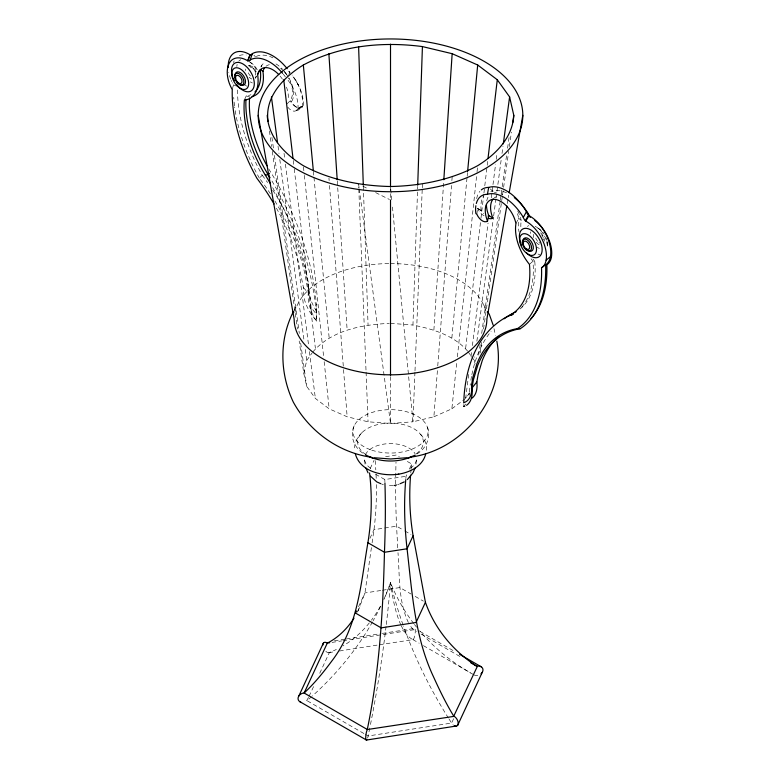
<?xml version="1.0" encoding="UTF-8"?>
<svg xmlns="http://www.w3.org/2000/svg" width="779" height="779" viewBox="0 0 779 779"><rect width="100%" height="100%" fill="white"/><g stroke="black" fill="none" stroke-linecap="round" stroke-linejoin="round"><path stroke-width="0.58" stroke-dasharray="3.9 2.92" d="M268.755 168.907A91.552 52.865 60 0 0 270.595 171.964A199.628 115.253 60 0 1 316.352 304.414L316.741 321.328L311.425 314.365A29.066 16.787 60 0 1 303.44 287.597L297.841 259.894A145.985 84.288 60 0 0 276.311 207.974M467.634 351.163C454.069 335.321 432.783 328.991 412.958 325.047L417.671 186.424M414.944 372.07L412.958 421.79L390.513 423.494L368.058 421.79L347.142 416.784L329.176 408.829L315.388 398.459L306.722 386.374L303.771 373.414L299.175 341.007M414.993 370.853L422.228 188.946M422.276 187.729L422.422 184.097M308.172 295.26L308.591 286.526M272.728 190.144A145.985 84.288 60 0 1 303.148 256.827L308.757 284.53L308.348 293.167A30.585 17.654 60 0 0 316.741 321.328L316.352 304.414M463.885 404.398L463.768 406.667A30.585 17.654 60 0 0 465.229 406.093M469.26 395.333L469.367 393.171L465.618 397.942M433.884 330.043L443.738 180.962M426.512 450.272C426.95 443.592 423.873 437 418.956 432.559M392.47 207.029L412.958 421.79L433.884 416.784L437.671 367.133M437.759 365.916L451.508 185.46M451.878 180.621L452.161 176.979M415.996 464.148L416.512 458.617A25.999 15.015 0 0 1 408.897 469.231M451.849 338.008L467.059 177.349M467.176 176.142L467.517 172.51M433.884 416.784L451.849 408.829L456.864 361.651M457.38 356.811L476.923 172.928M477.05 171.721L477.693 165.674M465.638 348.379L480.818 219.483M480.964 218.276L483.798 194.185M483.944 192.978L484.655 186.96M484.791 185.753L487.07 166.482M487.206 165.275L487.771 160.455M476.836 214.225L477.566 208.373L482.143 211.158A9.445 5.453 60 0 0 483.535 213.709M468.705 374.426L465.638 398.459L470.302 391.954M471.013 356.402L471.626 351.592M472.395 345.584L488.063 223.028M491.296 197.788L492.834 185.772M492.98 184.574L495.6 164.145M496.213 159.344L496.983 153.336M475.102 363.988L474.294 360.453L474.781 356.85M476.875 341.202L493.487 217.253M493.643 216.046L495.902 199.2M496.057 198.002L501.218 159.491M502.027 153.473L502.991 146.257M478.666 355.107L480.185 344.279M481.695 333.451L500.186 201.128M500.352 199.921L501.033 195.11M501.199 193.913L502.036 187.895M502.202 186.687L506.574 155.41M507.587 148.195L509.096 137.367M480.146 353.014L481.675 342.205M483.545 329.001L502.416 195.763M502.582 194.565L503.438 188.557M503.604 187.359L508.706 151.35M509.388 146.549L511.423 132.148M371.417 547.588L364.952 592.965L357.512 612.294M372.099 542.817L373.969 529.681A360.716 208.256 60 0 0 376.345 483.467M507.256 203.553L508.103 198.791M508.307 197.593L508.736 195.208M303.771 373.414L306.722 360.453L304.949 347.22M232.259 89.595L233.466 84.872A25.366 14.645 60 0 1 232.269 82.652M354.211 425.743C349.119 436.036 354.601 448.655 364.251 454.001M244.363 100.053L246.193 95.875A40.596 23.438 60 0 0 250.984 94.668M261.072 67.013L261.939 65.115M370.229 468.539L374.017 460.37M369.928 538.377L373.969 529.681L383.482 528.211M405.84 478.54A360.716 208.256 60 0 1 406.054 476.271L407.475 473.204M409.374 469.124L411.74 464.011L405.528 460.428M308.552 697.4L306.283 701.285A5.687 4.489 -24.9 0 1 304.959 701.947M309.059 696.299L314.658 684.254M319.741 673.299L329.4 652.49A277.645 160.299 60 0 0 336.353 649.452M358.554 606.753L364.952 592.965L381.243 590.443M453.66 718.676L451.625 723.058L368.146 735.97L364.981 734.149M255.843 77.364L256.437 76.099M357.308 612.099L360.502 605.838M515.941 223.592L518.697 218.227A23.204 13.399 60 0 0 516.876 212.209M293.965 310.646L297.442 304.793M306.722 360.453L312.058 353.023M312.72 352.098C331.221 330.345 362.05 324.502 389.334 323.431M288.717 74.307L290.051 72.525A40.917 23.623 60 0 0 287.918 69.623M465.745 404.038L463.768 406.667L463.729 402.724M270.44 193.874A153.57 88.67 60 0 0 259.388 178.177L262.221 175.226A125.682 72.564 60 0 1 237.527 88.777M286.974 103.889L290.168 100.734A23.204 13.399 60 0 0 288.581 77.919M529.457 264.402L532.924 261.16L534.774 261.345A91.552 52.865 60 0 1 518.736 310.003M362.06 432.559C357.152 437 354.075 443.592 354.513 450.272M287.733 107.122A9.445 5.453 60 0 0 296.838 110.014L301.395 106.353L303.099 107.375A29.884 17.255 60 0 0 291.356 74.794M296.205 110.599L300.733 106.966M296.838 110.014L297.792 110.443L302.398 106.801A31.433 18.151 60 0 0 292.125 75.047M451.849 408.829L464.712 399.15M416.775 454.001C426.415 448.655 431.907 436.036 426.804 425.743M397.641 484.723L399.354 484.022M325.807 651.351A5.687 3.282 60 0 0 328.855 652.656L329.4 652.49M385.586 456.679L396.199 455.043L399.306 456.835M375.497 474.168L384.826 479.552L406.054 476.271M384.67 528.026L396.569 526.185L403.804 530.363M382.411 590.258L399.861 587.561L411.108 594.056M334.405 640.805L345.165 639.14M346.363 638.955L381.058 633.59M382.255 633.405L414.555 628.41M332.068 642.393L341.669 640.913M342.867 640.727L413.659 629.773L416.823 631.603M328.855 652.656L335.359 651.565M339.527 651.001L378.292 644.924M379.49 644.739L413.074 639.627A5.687 1.198 -81.2 0 0 414.555 636.453L414.856 635.06A5.687 1.198 -81.2 0 0 415.178 629.305A5.687 1.198 -81.2 0 0 413.815 629.374L412.967 629.325L409.403 624.729M393.278 485.609L386.822 485.541M250.02 65.796L248.579 65.689A7.449 4.304 60 0 1 256.038 74.336M390.513 323.334L412.958 325.047M401.282 625.771A277.645 58.678 -81.2 0 0 412.88 639.569L413.074 639.627M249.669 96.986L246.193 95.875A96.314 55.611 60 0 0 246.008 98.212M236.543 86.109L233.466 84.872A132.216 76.332 60 0 0 233.418 87.238M381.661 484.022L383.385 484.723M302.145 106.947L301.395 106.353A9.942 5.735 60 0 1 290.168 100.734L291.482 101.611A9.445 5.453 60 0 0 302.145 106.947L303.099 107.375M473.992 674.857L474.732 675.218A5.687 4.489 -24.9 0 0 478.91 675.042M362.858 186.22L368.175 188.869M375.624 192.579L389.451 199.482M295.971 106.898L296.994 107.463M404.837 530.957L411.039 534.54M415.197 596.412L423.377 601.135M420.056 631.487L455.384 651.887M421.04 634.038L461.09 657.155M412.88 639.569L419.199 643.22M423.416 645.655L470.837 673.027M363.929 733.536L307.023 700.681A277.645 218.977 -24.9 0 0 311.396 696.854M477.478 208.227L482.143 211.158M538.104 228.189L540.227 229.708M520.839 226.747A38.59 22.279 60 0 1 521.248 220.525L518.697 218.227A40.596 23.438 60 0 0 519.048 231.986M490.312 188.937L492.737 191.235A38.892 22.455 60 0 1 507.791 193.426M253.915 55.241L255.502 56.838M303.44 287.597L308.348 293.167L304.94 273.867L302.447 264.023A153.57 88.67 60 0 0 274.305 200.008M272.679 187.632A199.628 115.253 60 0 1 311.045 307.471L316.332 314.073A209.999 121.242 60 0 0 270.654 178.79M468.296 352.098L470.964 355.808M471.636 356.743L474.294 360.453M286.341 74.112L287.841 76.293M483.584 304.793L487.06 310.646M295.864 80.549L296.887 82.418M297.481 83.489L298.425 85.213M408.371 622.538C398.186 600.833 399.773 575.954 397.991 552.662M493.974 328.611L495.522 335.418M269.427 130.94L271.637 146.549M272.319 151.35L297.481 329.001M271.92 137.367L273.439 148.195M274.442 155.41L299.331 333.451M300.675 343.072L306.722 386.374M359.08 187.7L358.603 184.097L358.749 187.729M359.246 188.907L390.513 423.494L390.513 375.546M278.025 146.257L278.999 153.473M279.807 159.491L304.141 341.202M284.043 153.336L284.812 159.344M285.426 164.145L308.786 346.791M309.399 351.592L315.388 398.459M293.245 160.455L294.102 167.68M294.238 168.887L315.388 348.379M303.459 166.881L304.229 174.136M304.355 175.353L323.645 356.811M324.161 361.651L329.176 408.829M547.121 242.473L547.433 245.443M391.779 199.794L390.513 186.522L390.513 200.008M313.392 171.302L313.849 176.142M313.966 177.349L329.176 338.008M365.02 464.148L364.514 458.617A25.999 15.015 0 0 0 372.128 469.231M328.962 178.196L329.137 180.621M329.507 185.46L343.451 368.34M343.539 369.558L347.142 416.784M337.278 180.962L347.142 330.043M311.045 307.471L311.425 314.365M397.728 547.841L396.569 526.185A360.716 76.225 -81.2 0 1 395.674 484.957M358.798 188.946L366.033 370.853M366.081 372.07L368.058 421.79M363.355 186.424L368.058 325.047M259.388 178.177A132.216 76.332 60 0 1 234.683 107.025M234.547 105.934A132.216 76.332 60 0 1 233.71 97.307M231.723 81.522A25.366 14.645 60 0 1 231.217 80.383M230.74 79.234A25.366 14.645 60 0 1 228.734 72.379M288.026 80.247A29.884 17.255 60 0 1 297.792 110.443M260.887 66.926A23.204 13.399 60 0 1 264.87 62.602M275.932 63.907A23.204 13.399 60 0 1 282.329 69.039M284.423 71.464A23.204 13.399 60 0 1 288.064 76.946M283.332 74.209A38.892 22.455 60 0 1 285.387 76.926M280.05 76.05A22.065 12.737 60 0 1 282.534 79.361M286.487 87.151A22.065 12.737 60 0 1 288.103 99.8M250.517 75.991A6.583 3.798 60 0 1 247.858 71.717M248.998 65.981A6.583 3.798 60 0 1 256.233 71.882M255.892 77.043A6.583 3.798 60 0 1 255.084 77.618M250.41 67.461A4.586 2.649 60 0 1 255.239 71.025A4.586 2.649 60 0 1 253.935 75.709M251.86 79.03A7.449 4.304 60 0 1 249.134 77.238M245.697 70.646A7.449 4.304 60 0 1 245.619 69.01M256.125 75.962A7.449 4.304 60 0 1 255.23 78.426M246.641 86.157A16.125 9.309 60 0 1 244.46 84.298M236.835 66.497A16.125 9.309 60 0 1 237.157 64.414M238.773 61.181A16.125 9.309 60 0 1 240.76 59.759M249.037 61.375A16.125 9.309 60 0 1 256.836 70.402M252.454 82.963A11.928 6.884 60 0 1 250.254 81.844M250.01 62.31A11.928 6.884 60 0 1 257.255 69.808M233.496 62.622A28.395 16.398 60 0 1 234.187 60.879M239.396 55.611A28.395 16.398 60 0 1 246.222 55.017M262.221 175.226A145.985 84.288 60 0 1 267.596 182.559M316.732 311.298A29.066 16.787 60 0 1 308.757 284.53M265.912 66.371A22.065 12.737 60 0 1 271.073 64.54M280.596 68.377A22.065 12.737 60 0 1 283.196 70.636M284.023 71.483A22.065 12.737 60 0 1 286.643 74.599M288.951 78.075A22.065 12.737 60 0 1 291.482 101.611M256.291 56.439A38.892 22.455 60 0 1 272.991 57.86M288.639 71.142A38.892 22.455 60 0 1 290.031 72.934M484.1 215.734A9.942 5.735 60 0 1 477.566 208.373M521.755 307.169A96.314 55.611 60 0 0 532.924 261.16A40.596 23.438 60 0 1 530.421 257.898M476.66 198.645A31.433 18.151 60 0 1 479.913 191.283M486.748 200.875A23.204 13.399 60 0 1 489.28 195.402M494.344 192.793A23.204 13.399 60 0 1 496.427 192.764M500.946 193.99A23.204 13.399 60 0 1 502.806 194.945M540.11 243.204A6.583 3.798 60 0 1 538.893 242.435M537.734 241.344A6.583 3.798 60 0 1 535.085 235.394M540.558 232.833A6.583 3.798 60 0 1 544.307 241.237M541.571 234.752A4.586 2.649 60 0 1 543.236 237.838M543.411 238.9A4.586 2.649 60 0 1 543.372 239.854M539.146 244.723A7.449 4.304 60 0 1 535.309 241.091M533.751 237.605A7.449 4.304 60 0 1 533.537 234.333M539.905 254.577A16.125 9.309 60 0 1 537.977 254.042M527.373 226.426A16.125 9.309 60 0 1 528.785 225.628M535.134 226.299A16.125 9.309 60 0 1 547.286 248.793M539.399 248.52A11.928 6.884 60 0 1 537.208 247.128M530.285 233.496A11.928 6.884 60 0 1 530.421 231.889M538.026 228.315A11.928 6.884 60 0 1 542.32 231.694M542.973 232.463A11.928 6.884 60 0 1 544.17 234.138M546.04 237.819A11.928 6.884 60 0 1 546.654 239.718M546.868 240.653A11.928 6.884 60 0 1 547.014 244.947M469.464 391.973A199.628 115.253 60 0 1 470.35 383.706M470.857 380.249A199.628 115.253 60 0 1 471.655 375.741M471.87 374.631A199.628 115.253 60 0 1 491.111 331.25M534.774 261.345A38.59 22.279 60 0 1 532.972 259.027M481.188 210.486A29.884 17.255 60 0 1 483.243 196.503M490.76 191.361A29.884 17.255 60 0 1 492.737 191.235M494.168 197.983A22.065 12.737 60 0 1 496.281 196.775M517.743 211.031A22.065 12.737 60 0 1 521.248 220.525M384.826 479.552A360.716 76.225 -81.2 0 1 384.904 481.782M473.028 674.322A277.645 218.977 -24.9 0 1 419.56 630.776M416.599 627.192A277.645 218.977 -24.9 0 1 414.438 624.456M413.737 623.541A277.645 218.977 -24.9 0 1 390.513 582.653A277.645 218.977 -24.9 0 1 383.648 599.811M449.064 719.056A277.645 160.299 60 0 0 451.625 723.058L452.171 723.847A5.687 3.282 60 0 0 453.135 724.869M448.422 718.053A277.645 160.299 60 0 1 403.425 625.965M403.035 624.885A277.645 160.299 60 0 1 390.513 582.653A277.645 160.299 60 0 1 384.066 598.983M400.873 624.914A277.645 58.678 -81.2 0 1 390.513 582.653A277.645 58.678 -81.2 0 1 386.209 625.196M380.24 606.5A277.645 160.299 60 0 1 371.417 620.201M369.324 622.888A277.645 160.299 60 0 1 343.023 645.879M386.072 626.365A277.645 58.678 -81.2 0 1 370.006 726.865M369.772 728.005A277.645 58.678 -81.2 0 1 368.146 735.97L367.941 736.876A5.687 1.198 -81.2 0 1 367.591 738.102M380.707 606.179A277.645 218.977 -24.9 0 1 373.083 620.863M372.498 621.905A277.645 218.977 -24.9 0 1 312.262 696.075M410.786 472.999A360.716 284.491 -24.9 0 1 411.108 469.63M411.224 468.51A360.716 284.491 -24.9 0 1 411.74 464.011M395.683 483.847A360.716 76.225 -81.2 0 1 396.005 462.093M375.166 460.642A360.716 208.256 60 0 1 375.809 469.864M376.043 474.43A360.716 208.256 60 0 1 376.218 478.958M366.296 454.858A32.845 18.969 0 0 1 367.62 428.44A32.845 18.969 0 0 1 413.406 428.44A32.845 18.969 0 0 1 414.72 454.858M365.4 454.732A25.999 15.015 0 0 1 389.666 443.611A25.999 15.015 0 0 1 415.129 453.797M294.861 312.496A96.353 55.63 0 0 1 389.325 263.575M390.513 263.565A96.353 55.63 0 0 1 486.164 312.496M371.719 450.145A37.577 21.695 0 0 0 428.09 431.352A37.577 21.695 0 0 0 371.719 412.568A37.577 21.695 0 0 0 371.719 450.145"/><path stroke-width="1.17" d="M417.71 185.207L422.422 46.584C382.041 41.258 339.634 45.61 303.333 65.008C283.994 76.809 264.412 96.869 268.073 121.339M443.826 179.745L452.161 53.693L422.422 46.584M467.624 171.302L477.693 65.008L452.161 53.693M488.063 158.049L497.284 79.75L477.693 65.008M503.312 143.842L509.602 96.917L497.284 79.75M512.786 122.537L513.799 115.341L509.602 96.917M475.842 205.753A29.884 17.255 60 0 0 475.881 213.553L476.836 214.225A9.445 5.453 60 0 0 487.508 221.09A22.065 12.737 60 0 1 494.762 199.385A22.065 12.737 60 0 1 515.941 223.592A38.59 22.279 60 0 0 529.457 264.402A91.552 52.865 60 0 1 509.008 315.709A199.628 115.253 60 0 0 464.06 396.238L463.729 402.724A29.066 16.787 60 0 0 471.538 384.992L472.843 377.425L476.952 363.598A145.985 84.288 60 0 1 517.451 328.592A125.682 72.564 60 0 0 541.532 267.781A24.11 13.915 60 0 0 546.128 260.147L550.451 256.68L551.435 257.08A24.11 13.915 60 0 1 546.848 264.714A125.682 72.564 60 0 1 530.947 318.611M471.704 398.361A29.066 16.787 60 0 0 476.845 381.924L478.15 374.358L482.269 360.531A145.985 84.288 60 0 1 498.901 336.518M369.567 472.931A360.716 284.491 -24.9 0 1 367.912 542.729C360.667 584.377 358.282 626.706 331.62 661.283C323.285 672.54 314.385 683.446 304.131 693.018L303.537 693.037A5.687 4.489 -24.9 0 0 298.464 696.689A5.687 4.489 -24.9 0 0 299.652 701.567L366.471 740.05L457.02 725.911A5.687 3.282 60 0 0 457.896 721.354A5.687 3.282 60 0 0 454.176 716.339L367.367 729.524L304.131 693.018L327.277 643.142C338.3 637.563 347.317 628.556 353.978 618.224M506.837 205.938L486.865 319.195A96.353 55.63 0 0 1 390.513 374.826A96.353 55.63 0 0 1 294.16 319.195L258.2 115.341M509.154 192.832L522.816 115.341A132.313 76.391 0 0 0 324.356 49.184A132.313 76.391 0 0 0 324.356 181.488A132.313 76.391 0 0 0 522.816 115.341M476.31 203.485A29.884 17.255 60 0 1 487.42 194.302L488.706 187.408A40.917 23.623 60 0 1 526.438 211.713L528.61 214.332A5.463 3.155 60 0 0 529.944 216.835M425.782 453.495C423.289 465.93 409.754 472.551 398.303 474.187M513.799 115.341C512.475 137.815 495.853 154.446 477.693 165.674C450.895 180.037 420.699 185.85 390.513 186.522C360.326 185.85 330.121 180.037 303.333 165.674C285.172 154.446 268.551 137.815 267.216 115.341M487.508 221.09L488.784 215.598A23.204 13.399 60 0 1 486.427 204.994M274.033 203.981A145.985 84.288 60 0 0 256.914 178.294A125.682 72.564 60 0 1 232.259 89.595A24.11 13.915 60 0 1 227.595 76.654A28.395 16.398 60 0 1 247.741 60.811L250.225 54.696A5.745 3.32 60 0 0 252.328 53.644A40.917 23.623 60 0 1 287.188 68.688M247.741 60.811L249.971 54.666M248.199 60.908A5.463 3.155 60 0 0 250.195 59.905L252.328 53.644M415.129 467.965L412.958 472.863L407.32 479.582M270.459 183.727A199.628 115.253 60 0 0 265.279 175.022A91.552 52.865 60 0 1 244.363 100.053A38.59 22.279 60 0 0 257.635 74.57L259.65 70.168M298.785 696.095L323.363 643.133M356.587 610.999L355.604 613.122L381.155 627.874L416.064 622.47L425.422 602.313L413.113 535.738A360.716 284.491 -24.9 0 1 410.591 475.239M413.113 535.738L407.057 548.776C412.12 592.196 414.613 636.91 433.621 677.058C439.668 690.418 446.114 703.632 453.748 716.164L477.478 666.133A5.687 4.489 -24.9 0 1 482.561 668.216A5.687 4.489 -24.9 0 1 481.364 673.455L480.974 673.777M457.663 725.317L482.24 672.365M546.128 260.147A28.395 16.398 60 0 0 525.767 221.119L525.309 220.7A5.463 3.155 60 0 1 523.303 217.399L526.438 211.713A5.745 3.32 60 0 0 528.561 215.179L530.402 217.244M525.309 220.7L528.561 215.179L529.038 215.627A29.875 17.245 60 0 1 550.451 256.68A25.366 14.645 60 0 1 545.621 264.714A132.216 76.332 60 0 1 520.284 328.68A153.57 88.67 60 0 0 477.693 365.507L473.359 380.055L471.996 388.02A30.585 17.654 60 0 1 466.582 405.304M293.391 311.619C278.95 339.751 279.856 373.754 293.303 402.081C309.185 431.108 338.067 452.336 370.999 457.215M525.767 221.119L529.038 215.627M476.845 381.924L471.996 388.02L471.538 384.992M269.398 173.357L268.2 174.749L265.279 175.022M512.864 313.888L511.414 315.125A96.314 55.611 60 0 0 513.332 314.112M541.532 267.781L545.621 264.714L546.848 264.714M407.972 458.305L415.197 455.102M400.211 483.681L404.233 481.899M509.008 315.709L510.615 315.32M410.027 457.215C464.118 450.311 507.295 395.255 496.817 341.095M394.203 485.541L396.492 484.996M329.673 642.772L326.839 642.831A5.687 3.282 60 0 0 322.818 645.148M407.037 457.721L390.513 458.977L373.988 457.721M398.76 474.148C382.635 476.641 359.771 471.616 355.243 453.495M517.451 328.592L520.284 328.68M365.828 455.102L373.053 458.305M380.804 483.681L376.783 481.899L370.385 476.096M299.652 701.567L300.791 702.132M367.912 542.729L384.456 552.272L407.057 548.776A360.716 208.256 60 0 1 405.742 479.679M459.542 654.292L481.364 666.892M470.574 662.637L476.894 666.288C453.368 651.322 434.663 628.721 425.422 602.313M493.282 198.83A22.065 12.737 60 0 0 492.815 218.032L488.784 215.598A9.942 5.735 60 0 1 488.024 216.056M260.848 69.672L262.942 71.502A38.59 22.279 60 0 1 252.036 96.596M487.635 311.619L489.378 314.541L493.195 325.213M365.887 467.965L368.058 472.863M271.423 96.917L277.548 142.645M283.741 79.75L292.962 158.049M303.333 65.008L313.275 170.095M328.865 53.693L337.2 179.745M358.603 46.584L363.306 185.207M390.513 44.16L390.513 186.171M390.513 200.008L390.513 375.546M234.995 75.144A7.449 4.304 60 0 1 240.633 72.778A7.449 4.304 60 0 1 245.502 82.097A7.449 4.304 60 0 1 239.864 84.463M238.52 83.363A7.449 4.304 60 0 1 237.293 81.941M232.639 76.897A16.125 9.309 60 0 1 241.743 63.333A16.125 9.309 60 0 1 253.954 86.703A16.125 9.309 60 0 1 236.495 84.288M234.265 80.714A16.125 9.309 60 0 1 232.979 77.861M228.198 67.471A29.875 17.245 60 0 1 249.747 54.598M270.05 177.778A209.999 121.242 60 0 0 268.2 174.749A96.314 55.611 60 0 1 245.95 99.4M260.322 70.285A40.596 23.438 60 0 1 254.976 91.941M257.635 74.57A22.065 12.737 60 0 1 278.716 74.541M250.195 59.905A38.892 22.455 60 0 1 282.621 73.333M266.993 165.8A91.552 52.865 60 0 1 249.582 98.086M262.942 71.502A22.065 12.737 60 0 1 264.646 67.744M523.206 243.71A4.586 2.649 60 0 0 528.279 249.416A4.586 2.649 60 0 0 527.821 242.688A4.586 2.649 60 0 0 523.206 243.71A7.449 4.304 60 0 1 527.665 238.238A7.449 4.304 60 0 1 533.274 248.628A7.449 4.304 60 0 1 525.844 248.744M520.021 241.266A16.125 9.309 60 0 1 529.574 229.25A16.125 9.309 60 0 1 542.048 251.344A16.125 9.309 60 0 1 526.565 252.844M521.375 245.103A16.125 9.309 60 0 1 520.294 242.22M481.315 189.891A31.433 18.151 60 0 1 488.706 187.408M487.42 194.302A38.892 22.455 60 0 1 523.303 217.399M534.784 220.467A28.395 16.398 60 0 1 551.435 257.08M504.14 318.796A199.628 115.253 60 0 1 513.254 313.177M516.146 311.678A91.552 52.865 60 0 1 514.325 312.642M514.296 197.613A38.892 22.455 60 0 1 528.61 214.332M492.815 218.032A9.445 5.453 60 0 1 488.355 218.159M456.192 726.174A5.687 3.282 60 0 1 454.176 725.629M366.831 739.748A5.687 1.198 -81.2 0 1 366.471 740.05M366.169 739.972A5.687 1.198 -81.2 0 1 365.848 735.59A5.687 1.198 -81.2 0 1 367.211 729.796C379.412 671.479 383.025 611.739 384.456 552.272A360.716 76.225 -81.2 0 0 384.933 482.892M411.945 456.416A32.845 18.969 0 0 1 374.086 458.471M373.044 458.101A32.845 18.969 0 0 1 370.025 456.864M234.664 77.559A6.583 3.798 60 0 0 242.279 85.018A6.583 3.798 60 0 0 240.769 74.998A6.583 3.798 60 0 0 234.664 77.559M235.599 78.319A4.586 2.649 60 0 0 240.896 83.509A4.586 2.649 60 0 0 239.844 76.537A4.586 2.649 60 0 0 235.599 78.319M231.967 75.67A11.928 6.884 60 0 0 245.755 89.176A11.928 6.884 60 0 0 243.019 71.025A11.928 6.884 60 0 0 231.967 75.67M522.281 242.795A6.583 3.798 60 0 0 529.564 250.974A6.583 3.798 60 0 0 528.912 241.324A6.583 3.798 60 0 0 522.281 242.795M519.69 240.497A11.928 6.884 60 0 0 532.894 255.327A11.928 6.884 60 0 0 531.697 237.829A11.928 6.884 60 0 0 519.69 240.497"/></g></svg>
